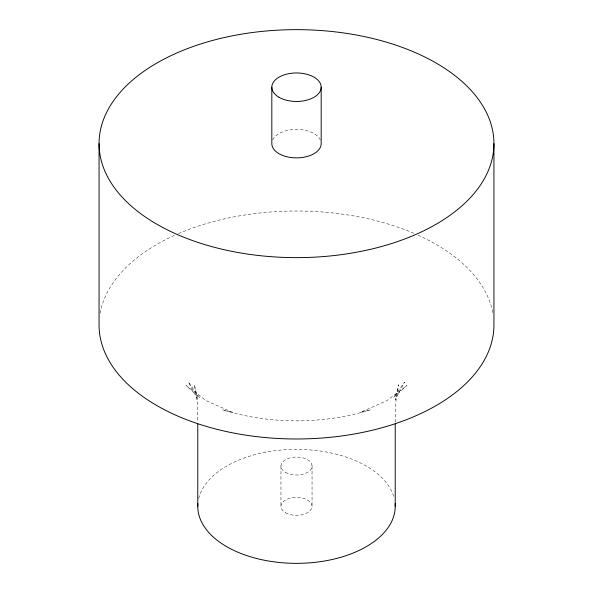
<?xml version="1.0" encoding="UTF-8"?>
<svg xmlns="http://www.w3.org/2000/svg" width="593" height="593" viewBox="0 0 593 593"><rect width="100%" height="100%" fill="white"/><g stroke="black" fill="none" stroke-linecap="round" stroke-linejoin="round"><path stroke-width="0.44" stroke-dasharray="2.96 2.22" d="M395.22 422.238L395.22 405.605L398.585 384.738L395.101 399.993L404.626 382.025L393.448 397.614L407.035 385.45L386.747 400.712L360.314 412.424L370.536 409.837C322.51 424.551 270.49 424.551 222.464 409.837L232.686 412.424L206.253 400.712L185.965 385.45L199.552 397.614L188.374 382.025L197.899 399.993L194.415 384.738L197.78 405.605L197.78 422.238M312.051 466.054L312.051 506.355M280.949 466.054L280.949 506.355M198.729 498.476A98.72 56.995 0 0 1 296.5 449.361A98.72 56.995 0 0 1 394.271 498.476M100.106 313.282A197.439 113.989 0 0 1 175.046 235.124M178.426 233.642A197.439 113.989 0 0 1 414.574 233.642M417.954 235.124A197.439 113.989 0 0 1 492.894 313.282M272.661 139.948A24.676 14.247 0 0 1 296.5 129.393A24.676 14.247 0 0 1 320.339 139.948M285.507 472.399A15.551 8.977 0 0 0 311.518 468.374A15.551 8.977 0 0 0 292.475 457.381A15.551 8.977 0 0 0 285.507 472.399M285.507 512.7A15.551 8.977 0 0 0 311.518 508.675A15.551 8.977 0 0 0 292.475 497.683A15.551 8.977 0 0 0 285.507 512.7"/><path stroke-width="0.89" d="M493.939 143.639A197.439 113.989 0 0 1 197.78 242.359A197.439 113.989 0 0 1 197.78 44.92A197.439 113.989 0 0 1 493.939 143.639L493.939 324.994A197.439 113.989 0 0 1 296.5 438.983A197.439 113.989 0 0 1 99.061 324.994L99.061 143.639M395.22 424.091L395.22 506.355M321.176 87.215L321.176 143.639A24.676 14.247 0 0 1 296.5 157.886A24.676 14.247 0 0 1 271.824 143.639L271.824 87.215M197.78 424.091L197.78 506.355M395.116 503.739A98.72 56.995 0 0 1 296.5 563.35A98.72 56.995 0 0 1 197.884 503.739M279.051 97.289A24.676 14.247 0 0 0 320.339 90.907A24.676 14.247 0 0 0 290.11 73.45A24.676 14.247 0 0 0 279.051 97.289"/></g></svg>
